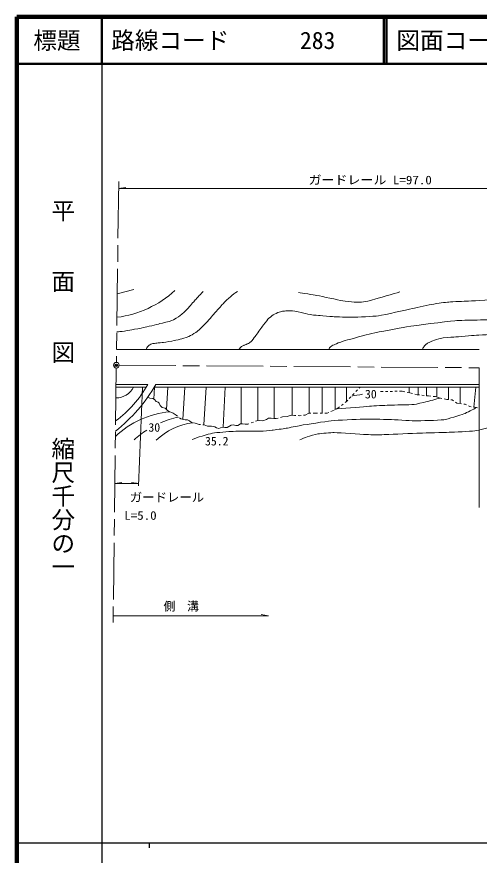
# Model space of a CAD drawing. Units: millimetres, scale not verified. Extents: x 40000 to 680000, y 20000 to 380000.
# Drawn here: x 40000 to 137912, y 202409 to 380000 of the extents above; entities that cross this region are included whole.
import ezdxf
from ezdxf.enums import TextEntityAlignment as Align

# ---------------------------------------------------------------- set-up
doc = ezdxf.new("R2010")
doc.units = ezdxf.units.MM
doc.header["$LTSCALE"] = 1000
doc.header["$PDMODE"] = 32
doc.header["$PDSIZE"] = 500
doc.linetypes.add('CHAIN', pattern=[18.5, 12, -1.5, 3.5, -1.5])
for name, color, linetype, lineweight in [('M-BGD', 7, 'Continuous', 13), ('M-BMK', 2, 'CHAIN', 13), ('M-STR-HTXT', 7, 'Continuous', 13), ('M-TTL', 2, 'Continuous', 140), ('M-TTL-BAND', 7, 'Continuous', 25), ('M-TTL-LINE', 7, 'Continuous', 50), ('M-TTL-TXT', 7, 'Continuous', 13)]:
    doc.layers.add(name, color=color, linetype=linetype, lineweight=lineweight)
doc.layers.add('M-OTRS', color=6, linetype='Continuous')
doc.styles.add('@ＭＳ ゴシック', font='')
doc.styles.add('ＭＳ ゴシック', font='')
doc.styles.get('@ＭＳ ゴシック').set_extended_font_data('@MS Gothic')
doc.styles.get('ＭＳ ゴシック').set_extended_font_data('MS Gothic')

msp = doc.modelspace()

# ---------------------------------------------------------------- linework, layer by layer
at = {"layer": 'M-BGD'}
for p, q in [((61277, 321299), (64813, 322237)), ((61127, 309545), (137912, 309545)), ((137912, 276090), (137912, 305656)), ((61032, 302095), (67738, 302095)), ((69438, 302095), (137912, 302095)), ((61025, 301575), (67437, 301575)), ((68990, 299020), (69132, 301575)), ((69132, 301575), (137912, 301575)), ((71718, 296807), (71983, 301575)), ((75164, 294707), (75547, 301575)), ((79634, 293546), (80082, 301575)), ((83680, 293071), (84154, 301575)), ((87519, 293784), (87519, 301575)), ((91037, 294452), (91037, 301575)), ((94475, 294876), (94475, 301575)), ((98342, 295592), (98342, 301575)), ((101879, 296029), (101879, 301575)), ((104689, 296045), (104689, 301575)), ((107379, 296775), (107379, 301575)), ((109786, 298505), (109786, 301575)), ((111093, 299878), (111438, 300240)), ((111782, 300603), (112126, 300965)), ((112471, 301328), (112706, 301575)), ((117541, 300632), (117019, 300625)), ((118541, 300646), (118041, 300639)), ((119540, 300659), (119040, 300653)), ((120540, 300673), (120040, 300666)), ((121562, 300687), (121040, 300680)), ((122160, 300558), (121562, 300687)), ((123248, 300323), (122649, 300452)), ((123055, 301575), (123055, 300369)), ((123765, 300199), (123248, 300323)), ((124968, 301575), (124968, 299931)), ((126738, 301575), (126738, 299734)), ((128934, 301575), (128934, 299456)), ((131389, 301575), (131389, 298925)), ((133876, 301575), (133876, 298076)), ((137198, 301575), (136773, 297343)), ((67748, 299448), (68174, 299198)), ((68174, 299198), (68797, 299130)), ((68797, 299130), (69135, 298911)), ((69135, 298911), (69506, 298506)), ((69506, 298506), (69911, 298355)), ((69911, 298355), (70163, 298152)), ((109502, 298284), (109825, 298543)), ((109825, 298543), (110060, 298790)), ((110404, 299153), (110749, 299515)), ((124768, 299959), (124251, 300083)), ((125237, 299907), (124768, 299959)), ((126231, 299795), (125734, 299851)), ((127196, 299686), (126727, 299739)), ((127679, 299640), (127196, 299686)), ((128660, 299545), (128177, 299592)), ((129463, 299262), (128660, 299545)), ((130008, 299156), (129463, 299262)), ((131045, 298955), (130499, 299060)), ((131374, 298919), (131045, 298955)), ((132201, 298831), (131871, 298866)), ((132488, 298639), (132201, 298831)), ((133192, 298170), (132904, 298362)), ((70163, 298152), (70366, 297663)), ((70366, 297663), (70754, 297259)), ((70754, 297259), (71428, 297107)), ((71428, 297107), (71901, 296601)), ((71901, 296601), (72238, 296382)), ((106830, 296533), (107193, 296704)), ((107645, 296917), (108007, 297088)), ((108007, 297088), (108330, 297347)), ((108721, 297659), (109111, 297972)), ((133919, 298071), (133192, 298170)), ((134184, 298037), (133919, 298071)), ((134944, 297938), (134680, 297973)), ((135216, 297802), (134944, 297938)), ((135936, 297443), (135663, 297579)), ((136216, 297408), (135936, 297443)), ((136993, 297310), (136713, 297345)), ((137571, 297155), (136993, 297310)), ((72238, 296382), (73115, 296027)), ((73115, 296027), (73739, 295606)), ((73739, 295606), (74037, 295378)), ((74435, 295075), (74734, 294847)), ((74734, 294847), (75678, 294594)), ((92903, 294712), (93305, 294972)), ((93305, 294972), (93848, 294972)), ((93848, 294972), (94414, 294878)), ((94414, 294878), (94934, 294901)), ((94934, 294901), (95363, 295011)), ((95848, 295134), (96277, 295244)), ((96277, 295244), (97268, 295338)), ((97268, 295338), (98071, 295598)), ((98071, 295598), (98779, 295551)), ((98779, 295551), (99049, 295539)), ((99549, 295516), (99818, 295504)), ((99818, 295504), (100207, 295547)), ((100704, 295602), (101093, 295645)), ((101093, 295645), (101849, 296023)), ((101849, 296023), (102260, 296038)), ((102760, 296056), (103171, 296070)), ((103171, 296070), (103705, 296070)), ((104205, 296070), (104705, 296070)), ((105205, 296070), (105740, 296070)), ((105740, 296070), (106055, 296204)), ((106515, 296399), (106830, 296533)), ((75678, 294594), (76167, 294611)), ((76167, 294611), (76589, 294442)), ((76589, 294442), (76977, 294054)), ((76977, 294054), (77769, 293936)), ((77769, 293936), (78646, 293650)), ((78646, 293650), (78916, 293620)), ((79413, 293566), (79682, 293537)), ((79682, 293537), (80367, 293254)), ((80367, 293254), (81241, 293254)), ((81241, 293254), (81915, 293137)), ((81915, 293137), (82320, 292901)), ((83163, 292918), (83652, 293070)), ((83652, 293070), (84040, 293019)), ((84563, 292986), (85362, 293519)), ((85362, 293519), (85835, 293589)), ((85835, 293589), (86394, 293458)), ((86394, 293458), (86815, 293458)), ((86815, 293458), (87389, 293761)), ((87389, 293761), (87810, 293795)), ((87810, 293795), (88367, 293694)), ((88367, 293694), (88890, 293694)), ((88890, 293694), (89157, 293795)), ((89624, 293973), (90091, 294150)), ((90559, 294328), (90826, 294429)), ((90826, 294429), (91463, 294453)), ((91463, 294453), (92101, 294429)), ((92101, 294429), (92903, 294712)), ((82320, 292901), (82759, 292817)), ((82759, 292817), (83163, 292918)), ((84040, 293019), (84563, 292986))]:
    msp.add_line(p, q, dxfattribs=at)
msp.add_circle((61084, 306195), 600, dxfattribs=at)
for centre, radius, start, end in [((58419, 338486), 22316, 277.19622, 312.43107), ((39591, 319291), 34446, 308.22766, 330.05197), ((46491, 314037), 24372, 306.33941, 330.66194), ((61047, 303322), 4043, 269.27117, 334.3958), ((74020, 277377), 19009, 94.90679, 133.68028), ((78379, 275632), 20018, 101.96822, 113.39818), ((78888, 280613), 13475, 96.77411, 134.10572), ((78379, 275632), 20018, 122.78667, 132.54546)]:
    msp.add_arc(centre, radius, start, end, dxfattribs=at)
for points, knots in [([(79455, 321818), (79119, 321466), (78128, 320395), (77802, 320033), (77473, 319668), (76523, 318537), (76182, 318182), (75881, 317869), (74943, 316956), (74596, 316695), (74263, 316444), (73189, 315791), (72801, 315637), (72326, 315448), (70819, 315123), (70322, 315000), (69624, 314827), (67528, 314312), (66825, 314159), (66342, 314054), (64880, 313798), (64394, 313711), (63983, 313637), (62754, 313403), (62339, 313356), (62100, 313329), (61651, 313292), (61175, 313258)], [0, 0, 0, 0, 1, 1, 1, 2, 2, 2, 3, 3, 3, 4, 4, 4, 5, 5, 5, 6, 6, 6, 7, 7, 7, 8, 8, 8, 9, 9, 9, 9]), ([(86740, 321841), (86425, 321634), (85517, 320953), (85229, 320708), (84902, 320428), (83969, 319531), (83671, 319221), (83298, 318832), (82233, 317618), (81877, 317214), (81492, 316777), (80366, 315439), (79964, 315018), (79629, 314667), (78572, 313660), (78195, 313354), (77939, 313147), (77108, 312604), (76812, 312460), (76457, 312288), (75335, 311900), (74957, 311786), (74640, 311690), (73670, 311471), (73345, 311408), (72889, 311320), (71514, 311095), (71055, 311030), (70777, 310991), (69940, 310921), (69662, 310889), (69450, 310864), (68814, 310790), (68607, 310742), (68517, 310721), (68264, 310597), (68185, 310549), (68121, 310510), (67949, 310362), (67896, 310308), (67818, 310229), (67584, 309986), (67535, 309887), (67500, 309817), (67449, 309688), (67397, 309545)], [0, 0, 0, 0, 1, 1, 1, 2, 2, 2, 3, 3, 3, 4, 4, 4, 5, 5, 5, 6, 6, 6, 7, 7, 7, 8, 8, 8, 9, 9, 9, 10, 10, 10, 11, 11, 11, 12, 12, 12, 13, 13, 13, 14, 14, 14, 15, 15, 15, 15]), ([(99621, 321608), (100412, 321501), (102779, 321118), (103564, 320971), (104663, 320764), (107940, 320036), (109041, 319837), (109509, 319753), (110927, 319580), (111402, 319554), (111798, 319533), (112992, 319553), (113385, 319601), (113773, 319649), (114912, 319932), (115288, 320036), (116456, 320357), (119947, 321368), (121106, 321722)], [0, 0, 0, 0, 1, 1, 1, 2, 2, 2, 3, 3, 3, 4, 4, 4, 5, 5, 5, 6, 6, 6, 6]), ([(87027, 309545), (87125, 309676), (87465, 310031), (87592, 310134), (87695, 310218), (88045, 310415), (88165, 310471), (88316, 310541), (88792, 310686), (88941, 310758), (89074, 310822), (89462, 311041), (89565, 311146), (89773, 311356), (90299, 312072), (90476, 312309), (90793, 312735), (91717, 314032), (92034, 314458), (92255, 314755), (92914, 315652), (93167, 315922), (93365, 316132), (94035, 316685), (94277, 316842), (94511, 316994), (95263, 317371), (95528, 317456), (95811, 317547), (96696, 317689), (96992, 317716), (97270, 317741), (98109, 317753), (98385, 317716), (98863, 317653), (100274, 317318), (100746, 317220), (101089, 317149), (102115, 316924), (102462, 316873), (102820, 316820), (103905, 316736), (104266, 316704), (104781, 316659), (106324, 316519), (106839, 316492), (107684, 316448), (110220, 316334), (111066, 316350), (112169, 316370), (115484, 316513), (116576, 316671), (118038, 316883), (122356, 317891), (123801, 318197), (124700, 318388), (127392, 318992), (128296, 319156), (128926, 319270), (130831, 319531), (131469, 319586), (132300, 319657), (134801, 319738), (135634, 319784), (137013, 319861), (141154, 320066), (142529, 320200), (143198, 320266), (145186, 320614), (145837, 320780)], [0, 0, 0, 0, 1, 1, 1, 2, 2, 2, 3, 3, 3, 4, 4, 4, 5, 5, 5, 6, 6, 6, 7, 7, 7, 8, 8, 8, 9, 9, 9, 10, 10, 10, 11, 11, 11, 12, 12, 12, 13, 13, 13, 14, 14, 14, 15, 15, 15, 16, 16, 16, 17, 17, 17, 18, 18, 18, 19, 19, 19, 20, 20, 20, 21, 21, 21, 22, 22, 22, 23, 23, 23, 23]), ([(152830, 320151), (152524, 319777), (151485, 318756), (151106, 318456), (150707, 318140), (149432, 317274), (148958, 317087), (148317, 316834), (146283, 316410), (145605, 316284), (145011, 316174), (143210, 315943), (142607, 315906), (141478, 315838), (138085, 315792), (136955, 315760), (136115, 315736), (133592, 315712), (132757, 315628), (130698, 315421), (124541, 314620), (122496, 314305), (121020, 314078), (116617, 313244), (115161, 312917), (114025, 312662), (110660, 311719), (109541, 311397), (109160, 311287), (108032, 310902), (107662, 310759), (107467, 310684), (106895, 310421), (106718, 310311), (106604, 310240), (106285, 309980), (106222, 309862), (106187, 309797), (106144, 309680), (106101, 309545)], [0, 0, 0, 0, 1, 1, 1, 2, 2, 2, 3, 3, 3, 4, 4, 4, 5, 5, 5, 6, 6, 6, 7, 7, 7, 8, 8, 8, 9, 9, 9, 10, 10, 10, 11, 11, 11, 12, 12, 12, 13, 13, 13, 13]), ([(156475, 318679), (155249, 317825), (151471, 315408), (150182, 314653), (149791, 314424), (148519, 313942), (148099, 313774), (147711, 313618), (146546, 313142), (146142, 313033), (145774, 312934), (144639, 312758), (144258, 312736), (143387, 312685), (140768, 312695), (139895, 312670), (139379, 312655), (137832, 312573), (137317, 312537), (136358, 312470), (133482, 312236), (132524, 312154), (131962, 312106), (130271, 311984), (129715, 311890), (129374, 311832), (128386, 311513), (128062, 311394), (127860, 311319), (127282, 311026), (127094, 310922), (126984, 310861), (126667, 310653), (126574, 310567), (126462, 310462), (126153, 310112), (126079, 309977), (126027, 309884), (125951, 309727), (125868, 309545)], [0, 0, 0, 0, 1, 1, 1, 2, 2, 2, 3, 3, 3, 4, 4, 4, 5, 5, 5, 6, 6, 6, 7, 7, 7, 8, 8, 8, 9, 9, 9, 10, 10, 10, 11, 11, 11, 12, 12, 12, 13, 13, 13, 13]), ([(129579, 299234), (128991, 299055), (127210, 298565), (126613, 298418), (126117, 298297), (124625, 297941), (124117, 297896), (123061, 297802), (119877, 297770), (118818, 297727), (117996, 297694), (115530, 297576), (114710, 297514), (113371, 297413), (110245, 297152), (107719, 296933)], [0, 0, 0, 0, 1, 1, 1, 2, 2, 2, 3, 3, 3, 4, 4, 4, 5, 5, 5, 5]), ([(137309, 297232), (136814, 296909), (135226, 296107), (134672, 295901), (133836, 295589), (131272, 294777), (130388, 294653), (129170, 294482), (125470, 294432), (124240, 294437), (123157, 294441), (119915, 294663), (118833, 294697), (117728, 294731), (114412, 294800), (113307, 294774), (111963, 294743), (107931, 294550), (106593, 294415), (105279, 294283), (101367, 293652), (100065, 293437), (99452, 293336), (97631, 292939), (97018, 292837), (96426, 292739), (94640, 292508), (94044, 292441), (93567, 292387), (92133, 292244), (91654, 292229), (90492, 292193), (87002, 292237), (85841, 292187), (84959, 292149), (82311, 291961), (81445, 291790), (80563, 291616), (77975, 290820), (77148, 290468)], [0, 0, 0, 0, 1, 1, 1, 2, 2, 2, 3, 3, 3, 4, 4, 4, 5, 5, 5, 6, 6, 6, 7, 7, 7, 8, 8, 8, 9, 9, 9, 10, 10, 10, 11, 11, 11, 12, 12, 12, 13, 13, 13, 13]), ([(145002, 295122), (144184, 294679), (141628, 293547), (140751, 293238), (140025, 292983), (137778, 292417), (137016, 292313), (135926, 292164), (132627, 292029), (131529, 291982), (130293, 291930), (126583, 291861), (125348, 291817), (123905, 291765), (119579, 291540), (118135, 291500), (117321, 291477), (114877, 291469), (114063, 291500), (112692, 291552), (108586, 291897), (107214, 291916), (106523, 291926), (104452, 291752), (103769, 291645), (103302, 291572), (101939, 291172), (101492, 291021), (101175, 290915), (100253, 290519), (99957, 290364)], [0, 0, 0, 0, 1, 1, 1, 2, 2, 2, 3, 3, 3, 4, 4, 4, 5, 5, 5, 6, 6, 6, 7, 7, 7, 8, 8, 8, 9, 9, 9, 10, 10, 10, 10])]:
    msp.add_open_spline(points, degree=3, knots=knots, dxfattribs=at)
msp.add_open_spline([(113197, 300050), (112422, 299920), (111630, 299783), (110905, 299653)], degree=3, dxfattribs=at)
at = {"layer": 'M-BMK'}
for p, q in [((61581, 345088), (61092, 306795)), ((61077, 305595), (60389, 251732)), ((61684, 306191), (137912, 305656))]:
    msp.add_line(p, q, dxfattribs=at)
at = {"layer": 'M-OTRS'}
msp.add_point((61084, 306195), dxfattribs=at)
at = {"layer": 'M-STR-HTXT'}
for p, q in [((63062, 343861), (61562, 343611)), ((61562, 343611), (165834, 343611)), ((65798, 280629), (66618, 301575)), ((62264, 281376), (60764, 281126)), ((60764, 281126), (65817, 281126)), ((64317, 281376), (65817, 281126)), ((60407, 253136), (93268, 253136)), ((91768, 253386), (93268, 253136))]:
    msp.add_line(p, q, dxfattribs=at)
at = {"layer": 'M-TTL'}
for p, q in [((40000, 380000), (40000, 20000)), ((680000, 380000), (40000, 380000))]:
    msp.add_line(p, q, dxfattribs=at)
at = {"layer": 'M-TTL-BAND'}
for p, q in [((58000, 370000), (58000, 20000)), ((40000, 205000), (579000, 205000)), ((68000, 205000), (68000, 204000))]:
    msp.add_line(p, q, dxfattribs=at)
at = {"layer": 'M-TTL-LINE'}
for p, q in [((58000, 380000), (58000, 370000)), ((117750, 380000), (117750, 370000)), ((118250, 380000), (118250, 370000)), ((40000, 370000), (680000, 370000))]:
    msp.add_line(p, q, dxfattribs=at)

# ---------------------------------------------------------------- texts
at = {"layer": 'M-BGD', "style": 'ＭＳ ゴシック'}
for s, p in [('30', (114962, 298614)), ('30', (69119, 291559)), ('35.2', (82342, 288656))]:
    msp.add_text(s, height=1833, rotation=359.998, dxfattribs=at).set_placement(p, align=Align.BOTTOM_CENTER)
at = {"layer": 'M-STR-HTXT', "style": 'ＭＳ ゴシック'}
for s, width, p in [('ガードレール L=97.0', 1.1, (114820, 343961)), ('ガードレール', 1.05, (71807, 276743)), ('L=5.0', 1.1, (66184, 272905))]:
    msp.add_text(s, height=1833, dxfattribs=dict(at, width=width)).set_placement(p, align=Align.BOTTOM_CENTER)
msp.add_text('側\u3000溝', height=1833, dxfattribs=at).set_placement((74827, 253680), align=Align.BOTTOM_CENTER)
at = {"layer": 'M-TTL-BAND', "style": '@ＭＳ ゴシック'}
for s, p in [('平\u3000\u3000面\u3000\u3000図', (49777, 306475)), ('縮尺千分の一', (49777, 261030))]:
    msp.add_text(s, height=3666, rotation=270, dxfattribs=at).set_placement(p, align=Align.MIDDLE_RIGHT)
at = {"layer": 'M-TTL-TXT', "style": 'ＭＳ ゴシック'}
msp.add_text('標題', height=3666, dxfattribs=at).set_placement((48500, 375000), align=Align.MIDDLE_CENTER)
for s, p in [('路線コード      283', (60000, 375000)), ('図面コード      5-0', (120380, 375000))]:
    msp.add_text(s, height=3666, dxfattribs=at).set_placement(p, align=Align.MIDDLE_LEFT)

doc.saveas('drawing.dxf')
